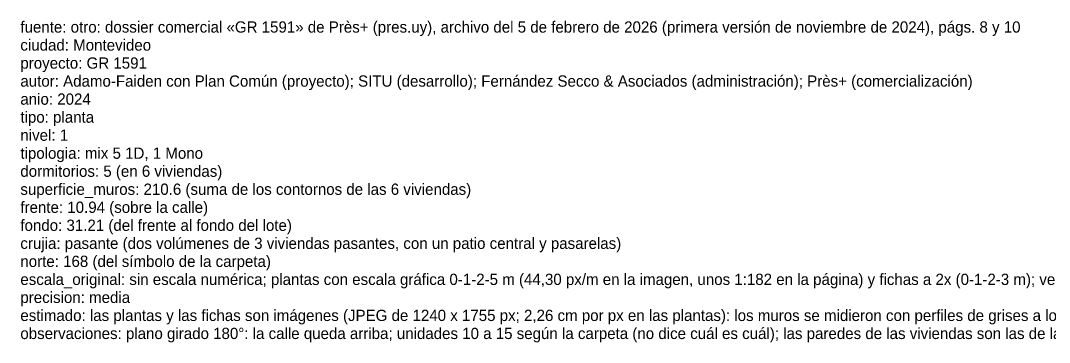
# Model space of a CAD drawing. Header units: metres. Extents: x 0 to 131, y 0 to 32.
# Drawn here: x 14.02 to 36.84, y 25.17 to 32.32 of the extents above; entities that cross this region are included whole.
import ezdxf

# ---------------------------------------------------------------- set-up
doc = ezdxf.new("R2010")
doc.units = ezdxf.units.M
doc.layers.add('Trazo_Datos', color=7, linetype='Continuous')

msp = doc.modelspace()

# ---------------------------------------------------------------- texts
at = {"layer": 'Trazo_Datos'}
for s, p in [('fuente: otro: dossier comercial «GR 1591» de Près+ (pres.uy), archivo del 5 de febrero de 2026 (primera versión de noviembre de 2024), págs. 8 y 10', (14.02, 32.05)), ('ciudad: Montevideo', (14.02, 31.65)), ('proyecto: GR 1591', (14.02, 31.25)), ('autor: Adamo-Faiden con Plan Común (proyecto); SITU (desarrollo); Fernández Secco & Asociados (administración); Près+ (comercialización)', (14.02, 30.85)), ('anio: 2024', (14.02, 30.45)), ('tipo: planta', (14.02, 30.05)), ('nivel: 1', (14.02, 29.65)), ('tipologia: mix 5 1D, 1 Mono', (14.02, 29.25)), ('dormitorios: 5 (en 6 viviendas)', (14.02, 28.85)), ('superficie_muros: 210.6 (suma de los contornos de las 6 viviendas)', (14.02, 28.45)), ('frente: 10.94 (sobre la calle)', (14.02, 28.05)), ('fondo: 31.21 (del frente al fondo del lote)', (14.02, 27.65)), ('crujia: pasante (dos volúmenes de 3 viviendas pasantes, con un patio central y pasarelas)', (14.02, 27.25)), ('norte: 168 (del símbolo de la carpeta)', (14.02, 26.85)), ('escala_original: sin escala numérica; plantas con escala gráfica 0-1-2-5 m (44,30 px/m en la imagen, unos 1:182 en la página) y fichas a 2x (0-1-2-3 m); verificada con las cotas de las fichas: 3,37 de ancho de las unidades, 7,10 del ambiente único, baños 2,29 x 1,72 y 2,30 x 1,96, patio 3,85 x 3,37', (14.02, 26.45)), ('precision: media', (14.02, 26.05)), ('estimado: las plantas y las fichas son imágenes (JPEG de 1240 x 1755 px; 2,26 cm por px en las plantas): los muros se midieron con perfiles de grises a lo largo de cada muro (error de 1 a 2 cm) y el equipamiento se vectorizó de la imagen (trazos aproximados); los muros largos no son exactamente paralelos (de 0,14° a 0,27°: el lote se angosta unos 6 cm hacia el fondo) y se dibujaron así; Estar, Comedor y Cocina integrada (y en la Mono también el Dormitorio) son un mismo ambiente: sus límites, sin muro, se trazaron según el amueblamiento del dibujo; las puertas de entrada de las clásicas no están dibujadas: se tomó el paño corredizo del frente vidriado (flecha de las fichas); equipamiento: los muebles son los de esta planta y los artefactos de baños y cocinas, los de las fichas', (14.02, 25.65)), ('observaciones: plano girado 180°: la calle queda arriba; unidades 10 a 15 según la carpeta (no dice cuál es cuál); las paredes de las viviendas son las de la planta tipo (coinciden píxel a píxel); se entra desde el patio central: el Trazo_Pasillo es el solado alrededor del jardín (Trazo_Patios); las viviendas del edificio norte tienen patios propios de 3,82 x 3,37 al fondo del lote (la carpeta: 3,85 x 3,37, 13,00 m2), en Trazo_Patios, uno frente a cada vivienda; las del edificio sur, balcón como en la planta tipo (Trazo_Cotas); GR 1591, en un barrio universitario cerca de la Rambla (el dossier no da la dirección); lote de 10,95 x 31,21 m (por las caras exteriores de los muros de lindero) con dos volúmenes de 5 pisos (norte y sur) separados por un patio central con pasarelas', (14.02, 25.25))]:
    msp.add_text(s, height=0.25, dxfattribs=at).set_placement(p)

doc.saveas('drawing.dxf')
